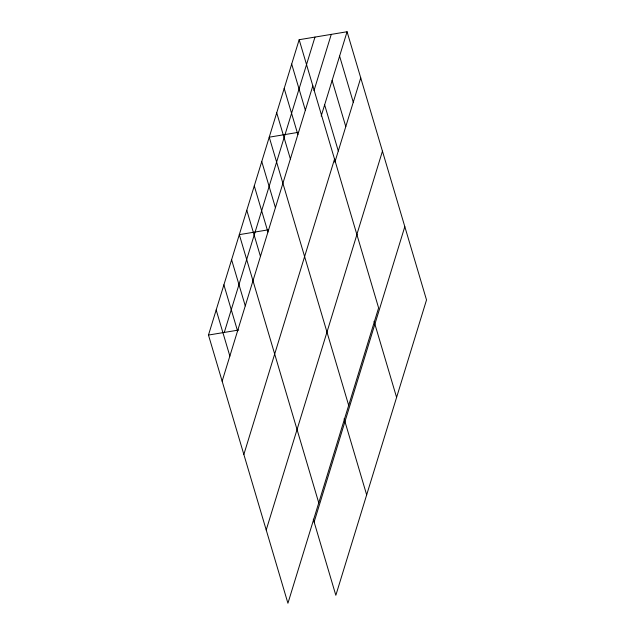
<?xml version="1.0" encoding="UTF-8"?>
<svg xmlns="http://www.w3.org/2000/svg" width="635" height="635" viewBox="0 0 635 635"><rect width="100%" height="100%" fill="white"/><g stroke="black" fill="none" stroke-linecap="round" stroke-linejoin="round"><path stroke-width="0.95" d="M299.164 39.711L378.611 307.911L287.925 603.25L208.478 335.058L299.164 39.711L347.075 31.75L426.522 299.942L335.836 595.289L313.293 519.176M224.29 332.43L314.976 37.084M222.147 381.19L312.833 85.844M314 90.607L331.264 34.377M321.183 116.094L347.075 31.75M243.848 454.469L334.534 159.131M334.843 162.227L360.743 77.883M356.552 235.506L382.453 151.162M266.216 529.971L356.902 234.625M314.127 522.01L404.812 226.663M298.466 132.318L269.24 137.176L348.678 405.368M268.541 229.783L239.316 234.64L318.754 502.833M208.478 335.058L238.665 330.041M339.598 56.118L353.266 102.251M332.113 80.478L345.781 126.611M324.636 104.846L338.296 150.979M374.047 321.294L396.597 397.407M291.687 64.079L305.348 110.212M284.202 88.448L297.871 134.58M276.717 112.808L290.385 158.94M344.122 418.759L366.665 494.871M261.755 161.544L275.423 207.677M254.278 185.904L267.938 232.045M246.793 210.272L260.461 256.405M231.6 259.747L245.269 305.88M223.893 284.845L237.561 330.978M216.186 309.951L229.854 356.084"/></g></svg>
